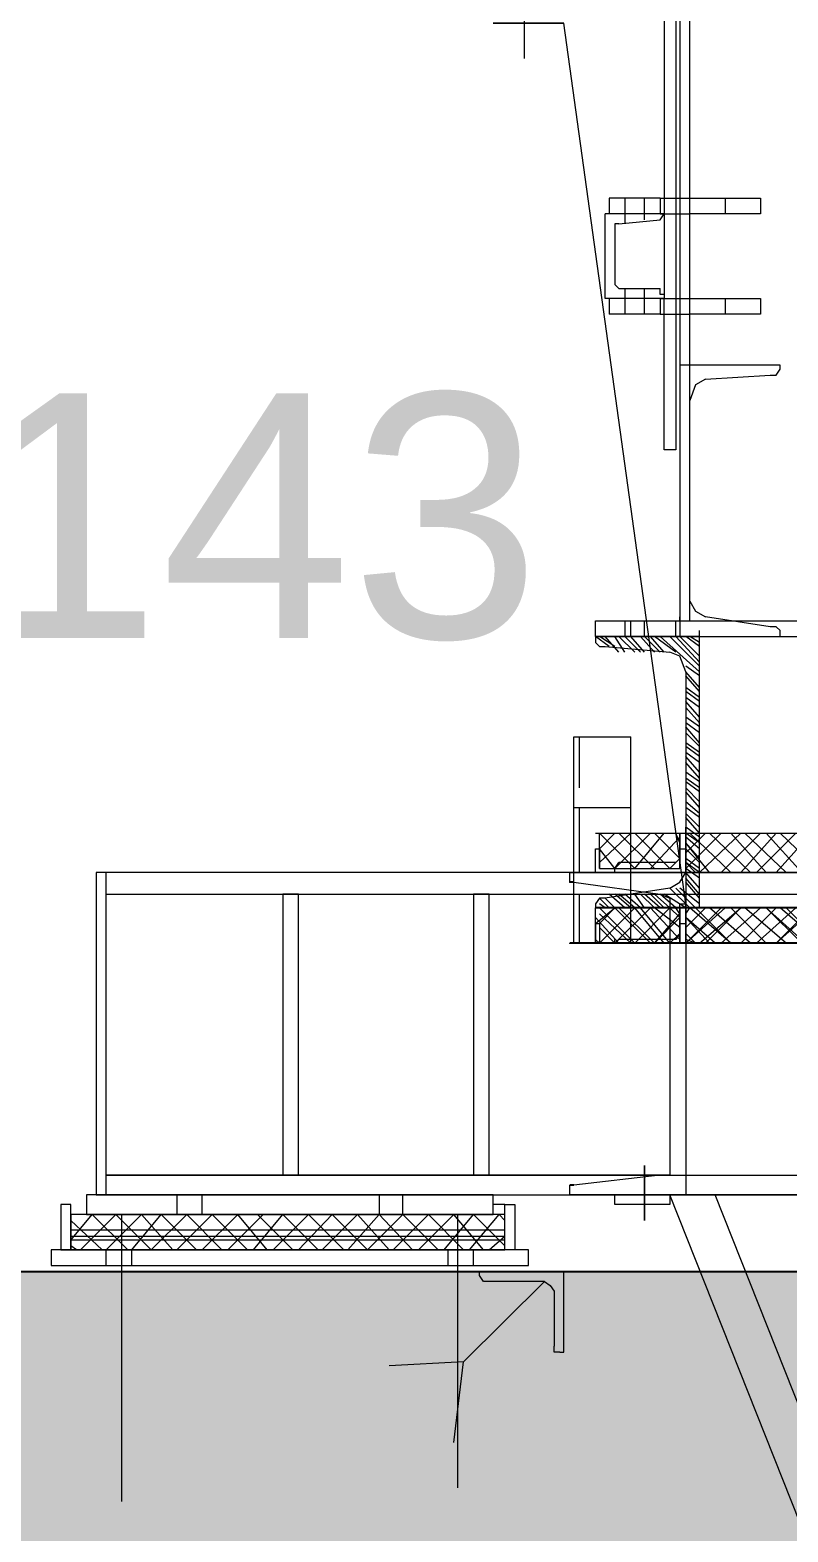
# Model space of a CAD drawing. Header units: millimetres. Extents: x 3220 to 226993, y 817 to 176024.
# Drawn here: x 157167 to 157725, y 145752 to 146857 of the extents above; entities that cross this region are included whole.
import ezdxf

# ---------------------------------------------------------------- set-up
doc = ezdxf.new("R2010")
doc.units = ezdxf.units.MM
doc.layers.add('Repère', color=76, linetype='Continuous')
doc.styles.get("Standard").update_dxf_attribs({"font": 'arial.ttf'})

# ---------------------------------------------------------------- blocks, each defined once
blk = doc.blocks.new('section 1-2')
h = blk.add_hatch()
h.set_pattern_fill('AR-CONC', color=256, scale=3)
h.set_pattern_definition([(50, (0, 2000), (546.554, -47.817), [57.15, -628.65]), (355, (0, 2000), (-105.73, 573.17), [45.72, -502.922]), (100.4514, (45.55, 1996), (440.824, 525.353), [48.57, -534.271]), (46.1842, (0, 2152.4), (813.237, -126.127), [85.725, -942.975]), (96.6356, (67.8, 2141.9), (712.212, 742.278), [72.855, -801.407]), (351.184, (0, 2152.4), (712.212, 742.278), [68.58, -754.38]), (21, (76.2, 2114.3), (454.843, -306.7956), [57.15, -628.65]), (326, (76.2, 2114.3), (185.406, 552.564), [45.72, -502.92]), (71.4514, (114.1, 2088.73), (640.249, 245.768), [48.57, -534.27]), (37.5, (0, 2000), (9.2658, 253.6651), [0, -496.824, 0, -510.54, 0, -504.825]), (7.5, (0, 2000), (200.459, 300.5417), [0, -291.084, 0, -485.394, 0, -192.405]), (327.5, (-169.93, 2000), (406.7718, -17.1862), [0, -190.5, 0, -594.36, 0, -788.67]), (317.5, (-246.13, 2000), (444.3875, 76.2795), [0, -247.65, 0, -394.716, 0, -560.07])])
h.paths.add_polyline_path([(0, 9500), (-250, 9500), (-250, 5000), (0, 5000)])
h.paths.add_polyline_path([(250, 9500), (0, 9500), (0, 5000), (250, 5000)])
h.paths.add_polyline_path([(0, 10000), (-250, 10000), (-250, 9500), (0, 9500)])
h.paths.add_polyline_path([(3000, 10000), (0, 10000), (0, 9500), (250, 9500), (3000, 9500)])
h.paths.add_polyline_path([(6000, 10000), (3000, 10000), (3000, 9500), (6000, 9500)])
h.paths.add_polyline_path([(9000, 10000), (6000, 10000), (6000, 9500), (9000, 9500)])
h.paths.add_polyline_path([(12000, 10000), (9000, 10000), (9000, 9500), (12000, 9500)])
h.paths.add_polyline_path([(15000, 10000), (12000, 10000), (12000, 9500), (15000, 9500)])
h.paths.add_polyline_path([(24000, 10000), (15000, 10000), (15000, 9500), (15250, 9500), (17750, 9500), (24000, 9500)])
h.paths.add_polyline_path([(24000, 9500), (23750, 9500), (23750, 5000), (24000, 5000)])
h.paths.add_polyline_path([(24250, 9500), (24000, 9500), (24000, 5000), (24250, 5000)])
h.paths.add_polyline_path([(24250, 10000), (24000, 10000), (24000, 9500), (24250, 9500)])
blk.add_lwpolyline([(-250, 5000), (-250, 10000), (24250, 10000), (24250, 4000)])
blk = doc.blocks.new('ligne broyage L 2')
at = {"color": 7, "linetype": 'Continuous', "lineweight": 5, "true_color": 0x000007}
for points in [[(-665.4, 11461), (-665.4, 10342.8), (-665.4, 10342.8)], [(-662.5, 10217), (-655.3, 10217), (-655.3, 10908.5)], [(-662.5, 10894), (-662.5, 10217), (-662.5, 10217)], [(-674.1, 10867.9), (-674.1, 10457.1), (-674.1, 10457.1)], [(-776.8, 10630.7), (-776.8, 10701.6)], [(-677, 10528), (-714.6, 10528)], [(-714.6, 10528), (-714.6, 10516.4)], [(-703, 10528), (-703, 10516.4)], [(-688.6, 10516.4), (-688.6, 10528)], [(-677, 10528), (-603.2, 10528), (-603.2, 10516.4), (-655.3, 10516.4)], [(-677, 10528), (-677, 10516.4)], [(-629.3, 10528), (-629.3, 10516.4)], [(-674.1, 10454.2), (-717.5, 10454.2), (-717.5, 10516.4)], [(-674.1, 10516.4), (-717.5, 10516.4), (-717.5, 10516.4)], [(-677, 10516.4), (-714.6, 10516.4)], [(-707.4, 10509.2), (-677, 10512.1), (-674.1, 10516.4)], [(-703, 10516.4), (-703, 10509.2)], [(-688.6, 10512.1), (-688.6, 10516.4)], [(-677, 10516.4), (-655.3, 10516.4), (-655.3, 10516.4)], [(-707.4, 10509.2), (-710.3, 10509.2), (-710.3, 10504.9)], [(-710.3, 10504.9), (-710.3, 10468.7), (-710.3, 10468.7)], [(-710.3, 10468.7), (-710.3, 10464.4), (-707.4, 10461.5)], [(-707.4, 10461.5), (-677, 10461.5)], [(-703, 10461.5), (-703, 10454.2)], [(-688.6, 10454.2), (-688.6, 10461.5)], [(-674.1, 10457.1), (-677, 10457.1), (-677, 10461.5)], [(-674.1, 10457.1), (-674.1, 10454.2)], [(-677, 10454.2), (-714.6, 10454.2)], [(-714.6, 10454.2), (-714.6, 10442.7)], [(-703, 10454.2), (-703, 10442.7)], [(-688.6, 10442.7), (-688.6, 10454.2)], [(-677, 10454.2), (-603.2, 10454.2), (-603.2, 10442.7), (-655.3, 10442.7)], [(-677, 10454.2), (-677, 10442.7)], [(-674.1, 10342.8), (-674.1, 10454.2), (-674.1, 10454.2)], [(-629.3, 10454.2), (-629.3, 10442.7)], [(-677, 10442.7), (-714.6, 10442.7)], [(-677, 10442.7), (-655.3, 10442.7), (-655.3, 10442.7)], [(-588.8, 10405), (-662.5, 10405), (-662.5, 10405)], [(-643.7, 10394.9), (-596, 10397.8), (-591.7, 10397.8), (-588.8, 10402.1)], [(-588.8, 10402.1), (-588.8, 10405), (-588.8, 10405)], [(-643.7, 10394.9), (-651, 10390.6), (-655.3, 10379)], [(-655.3, 10231.5), (-655.3, 10379)], [(-665.4, 10342.8), (-674.1, 10342.8)], [(-655.3, 10231.5), (-651, 10224.2), (-643.7, 10219.9)], [(-724.7, 10205.4), (-724.7, 10217), (-698.7, 10217)], [(-703, 10217), (-703, 10205.4)], [(-698.7, 10217), (700.1, 10217)], [(-698.7, 10205.4), (-698.7, 10217)], [(-688.6, 10205.4), (-688.6, 10217)], [(-665.4, 10205.4), (-665.4, 10217)], [(-662.5, 10217), (-662.5, 10219.9)], [(-662.5, 10217), (-662.5, 10205.4), (-662.5, 10205.4)], [(-588.8, 10205.4), (-588.8, 10209.8), (-591.7, 10212.6), (-596, 10212.6), (-643.7, 10219.9)], [(-724.7, 10205.4), (-698.7, 10205.4)], [(-714.6, 10198.2), (-724.7, 10205.4)], [(-710.3, 10198.2), (-721.8, 10205.4)], [(-707.4, 10193.8), (-717.5, 10205.4)], [(-703, 10193.8), (-710.3, 10205.4)], [(-695.8, 10193.8), (-707.4, 10205.4)], [(-691.5, 10193.8), (-703, 10205.4)], [(-698.7, 10205.4), (700.1, 10205.4)], [(-688.6, 10193.8), (-698.7, 10205.4)], [(-681.3, 10193.8), (-691.5, 10205.4)], [(-677, 10193.8), (-688.6, 10205.4)], [(-674.1, 10193.8), (-684.2, 10205.4)], [(-665.4, 10193.8), (-681.3, 10205.4)], [(-648.1, 10179.4), (-677, 10205.4)], [(-648.1, 10183.7), (-669.8, 10205.4)], [(-648.1, 10186.6), (-665.4, 10205.4)], [(-648.1, 10190.9), (-662.5, 10205.4)], [(-648.1, 10198.2), (-658.2, 10205.4)], [(-648.1, 10201.1), (-655.3, 10205.4)], [(-648.1, 10205.4), (-648.1, 10209.8)], [(-648.1, 10176.5), (-658.2, 10183.7)], [(-648.1, 10167.8), (-658.2, 10179.4)], [(-648.1, 10164.9), (-658.2, 10176.5)], [(-648.1, 10160.6), (-658.2, 10167.8)], [(-648.1, 10157.7), (-658.2, 10164.9)], [(-648.1, 10153.3), (-658.2, 10160.6)], [(-648.1, 10146.1), (-658.2, 10157.7)], [(-648.1, 10141.8), (-658.2, 10153.3)], [(-648.1, 10138.9), (-658.2, 10146.1)], [(-648.1, 10134.5), (-658.2, 10141.8)], [(-648.1, 10127.3), (-658.2, 10138.9)], [(-740.6, 10131.6), (-698.7, 10131.6)], [(-740.6, 10031.8), (-740.6, 10131.6)], [(-736.3, 10094), (-736.3, 10131.6), (-736.3, 10131.6)], [(-698.7, 10031.8), (-698.7, 10131.6)], [(-648.1, 10124.4), (-658.2, 10134.5)], [(-648.1, 10120.1), (-658.2, 10127.3)], [(-648.1, 10117.2), (-658.2, 10124.4)], [(-648.1, 10112.8), (-658.2, 10120.1)], [(-648.1, 10105.6), (-658.2, 10117.2)], [(-648.1, 10101.3), (-658.2, 10112.8)], [(-648.1, 10098.4), (-658.2, 10105.6)], [(-648.1, 10094), (-658.2, 10101.3)], [(-648.1, 10091.1), (-658.2, 10098.4)], [(-648.1, 10083.9), (-658.2, 10094)], [(-648.1, 10079.6), (-658.2, 10091.1)], [(-740.6, 9979.7), (-740.6, 10079.6), (-698.7, 10079.6)], [(-736.3, 10039.1), (-736.3, 10079.6), (-736.3, 10079.6)], [(-698.7, 9979.7), (-698.7, 10079.6)], [(-648.1, 10075.2), (-658.2, 10083.9)], [(-648.1, 10072.3), (-658.2, 10079.6)], [(-736.3, 10031.8), (-736.3, 10072.3)], [(-648.1, 10065.1), (-658.2, 10075.2)], [(-648.1, 10060.8), (-658.2, 10072.3)], [(-724.7, 10060.8), (726.2, 10060.8)], [(-721.8, 10034.7), (-721.8, 10060.8), (-662.5, 10060.8), (-662.5, 10034.7)], [(-721.8, 10049.2), (-710.3, 10060.8)], [(-721.8, 10039.1), (-698.7, 10060.8)], [(-695.8, 10034.7), (-721.8, 10060.8)], [(-710.3, 10034.7), (-684.2, 10060.8)], [(-681.3, 10034.7), (-707.4, 10060.8)], [(-695.8, 10034.7), (-674.1, 10060.8)], [(-669.8, 10034.7), (-695.8, 10060.8)], [(-684.2, 10034.7), (-662.5, 10057.9)], [(-662.5, 10042), (-681.3, 10060.8)], [(-662.5, 10053.5), (-665.4, 10060.8)], [(-648.1, 10057.9), (-658.2, 10065.1)], [(-658.2, 10060.8), (-658.2, 10065.1)], [(-648.1, 10053.5), (-658.2, 10060.8)], [(-658.2, 10046.3), (-643.7, 10060.8)], [(-658.2, 10034.7), (-632.2, 10060.8)], [(-648.1, 10049.2), (-658.2, 10057.9)], [(-624.9, 10031.8), (-655.3, 10060.8)], [(-648.1, 10031.8), (-617.7, 10060.8)], [(-610.5, 10031.8), (-640.8, 10060.8)], [(-632.2, 10031.8), (-603.2, 10060.8)], [(-598.9, 10031.8), (-624.9, 10060.8)], [(-617.7, 10031.8), (-591.7, 10060.8)], [(-584.4, 10031.8), (-614.8, 10060.8)], [(-606.1, 10031.8), (-577.2, 10060.8)], [(-572.8, 10031.8), (-598.9, 10060.8)], [(-591.7, 10031.8), (-565.6, 10060.8)], [(-558.4, 10031.8), (-588.8, 10060.8)], [(-710.3, 10034.7), (-721.8, 10049.2)], [(-648.1, 10042), (-658.2, 10053.5)], [(-640.8, 10031.8), (-658.2, 10053.5)], [(-648.1, 10039.1), (-658.2, 10049.2)], [(-669.8, 10034.7), (-662.5, 10042)], [(-648.1, 10034.7), (-658.2, 10042)], [(-648.1, 10031.8), (-658.2, 10039.1)], [(-651, 10031.8), (-658.2, 10039.1)], [(-648.1, 10027.5), (-658.2, 10034.7)], [(-648.1, 10020.3), (-658.2, 10031.8)], [(-648.1, 10015.9), (-658.2, 10027.5)], [(-648.1, 10013), (-658.2, 10024.6)], [(-1084.9, 10015.9), (1084.9, 10015.9)], [(-736.3, 9979.7), (-736.3, 10015.9), (-736.3, 10015.9)], [(-714.6, 10005.8), (-721.8, 10013)], [(-710.3, 10005.8), (-717.5, 10013)], [(-703, 10005.8), (-714.6, 10015.9)], [(-698.7, 10005.8), (-710.3, 10015.9)], [(-695.8, 10005.8), (-707.4, 10015.9)], [(-691.5, 10005.8), (-703, 10015.9)], [(-688.6, 10005.8), (-695.8, 10015.9)], [(-681.3, 10005.8), (-691.5, 10015.9)], [(-677, 10005.8), (-688.6, 10015.9)], [(-674.1, 10005.8), (-684.2, 10015.9)], [(-669.8, 10005.8), (-681.3, 10015.9)], [(-665.4, 10005.8), (-677, 10015.9)], [(-658.2, 10005.8), (-674.1, 10015.9)], [(-655.3, 10005.8), (-669.8, 10020.3)], [(-651, 10005.8), (-665.4, 10020.3)], [(-648.1, 10008.7), (-662.5, 10020.3)], [(-724.7, 9994.2), (-710.3, 10005.8)], [(-721.8, 10005.8), (-724.7, 10005.8)], [(-717.5, 10005.8), (-721.8, 10008.7)], [(-695.8, 9979.7), (-721.8, 10005.8)], [(-721.8, 9979.7), (-695.8, 10005.8)], [(-721.8, 9994.2), (-710.3, 10005.8)], [(-721.8, 9979.7), (-695.8, 10005.8)], [(-710.3, 9979.7), (-658.2, 9979.7), (-658.2, 10008.7)], [(-710.3, 9979.7), (-658.2, 9979.7), (-658.2, 10008.7)], [(-710.3, 9979.7), (-684.2, 10005.8)], [(-710.3, 9979.7), (-684.2, 10005.8)], [(-684.2, 9979.7), (-710.3, 10005.8)], [(-681.3, 9979.7), (-707.4, 10005.8)], [(-695.8, 9979.7), (-669.8, 10005.8)], [(-695.8, 9979.7), (-669.8, 10005.8)], [(-674.1, 9979.7), (-695.8, 10005.8)], [(-669.8, 9979.7), (-691.5, 10005.8)], [(-662.5, 9982.6), (-684.2, 10005.8)], [(-662.5, 9991.3), (-681.3, 10005.8)], [(-662.5, 9998.6), (-669.8, 10005.8)], [(-662.5, 10001.4), (-665.4, 10005.8)], [(-662.5, 10005.8), (-662.5, 10008.7), (-658.2, 10008.7)], [(-662.5, 10005.8), (-662.5, 10008.7), (-658.2, 10008.7)], [(-662.5, 9987), (-662.5, 10005.8), (-662.5, 10005.8)], [(-662.5, 9987), (-662.5, 10005.8), (-662.5, 10005.8)], [(-658.2, 10005.8), (-658.2, 10008.7)], [(-658.2, 10001.4), (-655.3, 10005.8)], [(-658.2, 9991.3), (-643.7, 10005.8)], [(-658.2, 9979.7), (-629.3, 10005.8)], [(-658.2, 10005.8), (415.2, 10005.8)], [(-658.2, 9991.3), (-643.7, 10005.8)], [(-658.2, 9979.7), (-632.2, 10005.8)], [(-624.9, 9979.7), (-655.3, 10005.8)], [(-624.9, 9979.7), (-651, 10005.8)], [(-648.1, 9979.7), (-617.7, 10005.8)], [(-643.7, 9979.7), (-617.7, 10005.8)], [(-610.5, 9979.7), (-640.8, 10005.8)], [(-610.5, 9979.7), (-640.8, 10005.8)], [(-632.2, 9979.7), (-603.2, 10005.8)], [(-632.2, 9979.7), (-603.2, 10005.8)], [(-598.9, 9979.7), (-624.9, 10005.8)], [(-598.9, 9979.7), (-624.9, 10005.8)], [(-617.7, 9979.7), (-591.7, 10005.8)], [(-617.7, 9979.7), (-591.7, 10005.8)], [(-584.4, 9979.7), (-614.8, 10005.8)], [(-584.4, 9979.7), (-614.8, 10005.8)], [(-606.1, 9979.7), (-577.2, 10005.8)], [(-606.1, 9979.7), (-577.2, 10005.8)], [(-570, 9979.7), (-598.9, 10005.8)], [(-572.8, 9979.7), (-598.9, 10005.8)], [(-591.7, 9979.7), (-562.7, 10005.8)], [(-591.7, 9979.7), (-565.6, 10005.8)], [(-558.4, 9979.7), (-588.8, 10005.8)], [(-558.4, 9979.7), (-584.4, 10005.8)], [(-707.4, 9979.7), (-724.7, 9998.6)], [(-698.7, 9979.7), (-721.8, 10001.4)], [(-710.3, 9979.7), (-721.8, 9991.3)], [(-681.3, 9979.7), (-662.5, 10001.4)], [(-681.3, 9979.7), (-662.5, 9998.6)], [(-636.5, 9979.7), (-658.2, 9998.6)], [(-640.8, 9979.7), (-658.2, 9998.6)], [(-721.8, 9979.7), (-724.7, 9982.6)], [(-710.3, 9979.7), (-707.4, 9982.6), (-707.4, 9982.6)], [(-710.3, 9979.7), (-710.3, 9982.6), (-710.3, 9982.6)], [(-710.3, 9979.7), (-707.4, 9982.6), (-707.4, 9982.6)], [(-710.3, 9979.7), (-710.3, 9982.6), (-710.3, 9982.6)], [(-662.5, 9987), (-665.4, 9982.6), (-707.4, 9982.6)], [(-662.5, 9987), (-665.4, 9982.6), (-707.4, 9982.6)], [(-669.8, 9979.7), (-662.5, 9987)], [(-669.8, 9979.7), (-662.5, 9987)], [(-651, 9979.7), (-658.2, 9987)], [(-651, 9979.7), (-658.2, 9982.6)], [(-743.5, 9979.7), (745, 9979.7)], [(-1084.9, 9809.1), (1084.9, 9809.1), (1084.9, 9809.1)], [(-92.6, 8424.7), (-636.5, 9794.6)], [(-791.3, 9787.4), (-784, 9787.4), (-784, 9754.1), (-791.3, 9754.1), (-791.3, 9787.4), (-800, 9787.4)], [(-1111, 9761.3), (-1095.1, 9780.1)], [(-1087.8, 9754.1), (-1111, 9775.8)], [(-1103.7, 9754.1), (-1077.7, 9780.1)], [(-1069, 9754.1), (-1095.1, 9780.1)], [(-1084.9, 9754.1), (-1058.9, 9780.1)], [(-1051.7, 9754.1), (-1077.7, 9780.1)], [(-1066.1, 9754.1), (-1044.4, 9780.1)], [(-1035.8, 9754.1), (-1058.9, 9780.1)], [(-1051.7, 9754.1), (-1025.6, 9780.1)], [(-1018.4, 9754.1), (-1044.4, 9780.1)], [(-1032.9, 9754.1), (-1006.8, 9780.1)], [(-999.6, 9754.1), (-1025.6, 9780.1)], [(-1014.1, 9754.1), (-988, 9780.1)], [(-980.8, 9754.1), (-1006.8, 9780.1)], [(-995.2, 9754.1), (-969.2, 9780.1)], [(-966.3, 9754.1), (-988, 9780.1)], [(-976.4, 9754.1), (-954.7, 9780.1)], [(-947.5, 9754.1), (-973.5, 9780.1)], [(-962, 9754.1), (-935.9, 9780.1)], [(-928.7, 9754.1), (-954.7, 9780.1)], [(-943.2, 9754.1), (-918.6, 9780.1)], [(-909.9, 9754.1), (-935.9, 9780.1)], [(-925.8, 9754.1), (-899.8, 9780.1)], [(-892.5, 9754.1), (-918.6, 9780.1)], [(-907, 9754.1), (-883.9, 9780.1)], [(-876.6, 9754.1), (-899.8, 9780.1)], [(-892.5, 9754.1), (-866.5, 9780.1)], [(-859.3, 9754.1), (-883.9, 9780.1)], [(-873.7, 9754.1), (-847.7, 9780.1)], [(-840.5, 9754.1), (-866.5, 9780.1)], [(-854.9, 9754.1), (-828.9, 9780.1)], [(-821.7, 9754.1), (-847.7, 9780.1)], [(-836.1, 9754.1), (-814.4, 9780.1)], [(-807.2, 9754.1), (-828.9, 9780.1)], [(-817.3, 9754.1), (-795.6, 9780.1)], [(-791.3, 9757), (-814.4, 9780.1)], [(-791.3, 9775.8), (-795.6, 9780.1)], [(-791.3, 9768.5), (-1111, 9768.5)], [(-1111, 9764.2), (-791.3, 9764.2)], [(-791.3, 9761.3), (-1111, 9761.3)], [(-802.9, 9754.1), (-791.3, 9764.2)], [(-1106.6, 9754.1), (-1111, 9757)], [(-999.6, 9738.2), (-743.5, 9738.2), (-743.5, 9738.2)], [(-762.3, 9730.9), (-807.2, 9730.9), (-810.1, 9735.3), (-810.1, 9738.2), (-747.9, 9738.2)], [(-762.3, 9730.9), (-807.2, 9730.9), (-810.1, 9735.3), (-810.1, 9738.2), (-747.9, 9738.2)], [(-750.8, 9678.9), (-747.9, 9678.9), (-747.9, 9738.2)], [(-750.8, 9678.9), (-747.9, 9678.9), (-747.9, 9738.2)], [(-747.9, 9713.6), (-747.9, 9738.2)], [(-743.5, 9738.2), (745, 9738.2)], [(-762.3, 9730.9), (-758, 9728), (-755.1, 9723.7), (-755.1, 9683.2)], [(-762.3, 9730.9), (-758, 9728), (-755.1, 9723.7), (-755.1, 9683.2)], [(-750.8, 9678.9), (-755.1, 9678.9), (-755.1, 9683.2)], [(-750.8, 9678.9), (-755.1, 9678.9), (-755.1, 9683.2)]]:
    blk.add_lwpolyline(points, dxfattribs=at)
at = {"color": 7, "linetype": 'Continuous', "lineweight": 15, "true_color": 0x000007}
for points in [[(-658.2, 10008.7), (-747.9, 10656.7), (-800, 10656.7), (-747.9, 10656.7)], [(-669.8, 10020.3), (-717.5, 10013), (-721.8, 10013), (-724.7, 10008.7), (-724.7, 10005.8), (-648.1, 10005.8), (-648.1, 10205.4), (-724.7, 10205.4), (-724.7, 10201.1)], [(-724.7, 10201.1), (-721.8, 10198.2), (-717.5, 10198.2), (-669.8, 10193.8)], [(-698.7, 10205.4), (700.1, 10205.4)], [(-651, 10205.4), (652.4, 10205.4)], [(-658.2, 10179.4), (-662.5, 10190.9), (-669.8, 10193.8)], [(-658.2, 10179.4), (-658.2, 10031.8), (-658.2, 10031.8)], [(-710.3, 10031.8), (-658.2, 10031.8), (-658.2, 10060.8)], [(-662.5, 10042), (-662.5, 10060.8), (-662.5, 10060.8)], [(-662.5, 10060.8), (-658.2, 10060.8), (-658.2, 10060.8)], [(-710.3, 10034.7), (-707.4, 10039.1), (-707.4, 10039.1)], [(-662.5, 10042), (-665.4, 10039.1), (-707.4, 10039.1)], [(1084.9, 10031.8), (-1084.9, 10031.8)], [(-743.5, 10031.8), (-1084.9, 10031.8), (-1084.9, 10031.8)], [(-658.2, 10031.8), (-658.2, 9794.6), (-743.5, 9794.6)], [(-658.2, 10031.8), (-743.5, 10031.8), (-743.5, 10031.8)], [(-743.5, 10027.5), (-743.5, 10031.8), (-743.5, 10031.8)], [(-740.6, 10024.6), (-743.5, 10024.6), (-743.5, 10027.5)], [(-740.6, 10024.6), (-677, 10015.9), (-669.8, 10013), (-669.8, 9816.3)], [(-710.3, 10031.8), (-710.3, 10034.7), (-710.3, 10034.7)], [(-669.8, 10020.3), (-662.5, 10024.6), (-658.2, 10031.8)], [(-724.7, 10005.8), (-662.5, 10005.8), (-662.5, 9979.7)], [(-724.7, 9979.7), (-724.7, 10005.8), (-724.7, 10005.8)], [(-724.7, 10005.8), (726.2, 10005.8), (726.2, 10005.8)], [(-721.8, 10005.8), (-662.5, 10005.8), (-662.5, 9979.7)], [(-669.8, 9816.3), (-669.8, 9809.1), (-677, 9809.1)], [(-677, 9809.1), (-740.6, 9801.8), (-740.6, 9801.8)], [(-1084.9, 9794.6), (1084.9, 9794.6)], [(-743.5, 9794.6), (-743.5, 9801.8), (-740.6, 9801.8)], [(671.2, 9794.6), (-669.8, 9794.6), (-669.8, 9794.6)], [(-1084.9, 9742.5), (-1084.9, 9754.1)], [(-1066.1, 9742.5), (-1066.1, 9754.1)], [(-833.2, 9742.5), (-833.2, 9754.1)], [(-814.4, 9742.5), (-814.4, 9754.1)], [(-828.9, 9612.3), (-821.7, 9671.6), (-762.3, 9730.9)], [(-821.7, 9671.6), (-876.6, 9668.7), (-876.6, 9668.7)]]:
    blk.add_lwpolyline(points, dxfattribs=at)
at = {"color": 1, "linetype": 'Continuous', "lineweight": 5, "true_color": 0x000001}
for points in [[(-658.2, 10060.8), (415.2, 10060.8), (415.2, 10060.8)], [(-743.5, 10031.8), (745, 10031.8), (745, 10031.8)], [(-677, 9809.1), (-1084.9, 9809.1), (-1084.9, 9809.1)], [(-1073.4, 9568.9), (-1073.4, 9780.1), (-1073.4, 9780.1)], [(-826, 9579), (-826, 9780.1), (-826, 9780.1)]]:
    blk.add_lwpolyline(points, dxfattribs=at)
at = {"color": 7, "linetype": 'Continuous', "lineweight": 5, "true_color": 0x000007}
for points in [[(-721.8, 10034.7), (-662.5, 10034.7), (-662.5, 10049.2), (-658.2, 10049.2), (-658.2, 10031.8), (-724.7, 10031.8), (-724.7, 10049.2), (-721.8, 10049.2)], [(-1084.9, 9794.6), (-1084.9, 10031.8), (-1092.2, 10031.8), (-1092.2, 9794.6)], [(-943.2, 9809.1), (-943.2, 10015.9), (-954.7, 10015.9), (-954.7, 9809.1)], [(-802.9, 9809.1), (-802.9, 10015.9), (-814.4, 10015.9), (-814.4, 9809.1)], [(-800, 9780.1), (-800, 9794.6), (-1099.4, 9794.6), (-1099.4, 9780.1)], [(-1014.1, 9780.1), (-1014.1, 9794.6), (-1032.9, 9794.6), (-1032.9, 9780.1)], [(-866.5, 9780.1), (-866.5, 9794.6), (-883.9, 9794.6), (-883.9, 9780.1)], [(-791.3, 9754.1), (-791.3, 9780.1), (-1111, 9780.1), (-1111, 9754.1)]]:
    blk.add_lwpolyline(points, close=True, dxfattribs=at)
at = {"color": 7, "linetype": 'Continuous', "lineweight": -2, "true_color": 0x000007}
for points in [[(-740.6, 10024.6), (-743.5, 10024.6), (-743.5, 10024.6)], [(726.2, 10005.8), (-724.7, 10005.8), (-724.7, 10005.8)], [(745, 9979.7), (-743.5, 9979.7), (-743.5, 9979.7)], [(-740.6, 9801.8), (-743.5, 9801.8), (-743.5, 9801.8)]]:
    blk.add_lwpolyline(points, dxfattribs=at)
at = {"color": 5, "linetype": 'Continuous', "lineweight": 5, "true_color": 0x000005}
for points in [[(-724.7, 9979.7), (-662.5, 9979.7), (-662.5, 9994.2), (-662.5, 9979.7), (-724.7, 9979.7), (-724.7, 9994.2)], [(-721.8, 9979.7), (-662.5, 9979.7), (-662.5, 9994.2), (-658.2, 9994.2), (-658.2, 9979.7), (-724.7, 9979.7), (-724.7, 9994.2), (-721.8, 9994.2)], [(-1111, 9754.1), (-1111, 9787.4), (-1118.2, 9787.4), (-1118.2, 9754.1)]]:
    blk.add_lwpolyline(points, close=True, dxfattribs=at)
at = {"color": 1, "linetype": 'Continuous', "lineweight": 5, "true_color": 0x000001}
for points in [[(-688.6, 9775.8), (-688.6, 9816.3)], [(-669.8, 9794.6), (-669.8, 9787.4), (-710.3, 9787.4), (-710.3, 9794.6), (-669.8, 9794.6), (-669.8, 9787.4), (-710.3, 9787.4), (-710.3, 9794.6)]]:
    blk.add_lwpolyline(points, close=True, dxfattribs=at)
at = {"color": 7, "linetype": 'Continuous', "lineweight": 20, "true_color": 0x000007}
blk.add_lwpolyline([(-125.9, 8424.7), (-669.8, 9794.6), (-669.8, 9794.6)], dxfattribs=at)
at = {"color": 7, "linetype": 'Continuous', "lineweight": 15, "true_color": 0x000007}
blk.add_lwpolyline([(-773.9, 9742.5), (-773.9, 9754.1), (-1125.4, 9754.1), (-1125.4, 9742.5)], close=True, dxfattribs=at)

msp = doc.modelspace()

# ---------------------------------------------------------------- block references
for name, p in [('section 1-2', (149308.2, 135943.7)), ('ligne broyage L 2', (158308.2, 136205.5))]:
    msp.add_blockref(name, p)

# ---------------------------------------------------------------- texts
at = {"layer": 'Repère', "insert": (157123.8, 146589.9), "char_height": 180, "attachment_point": 1}
msp.add_mtext_dynamic_manual_height_columns('143', width=631.382, gutter_width=12.5, heights=[0], dxfattribs=at)

doc.saveas('drawing.dxf')
